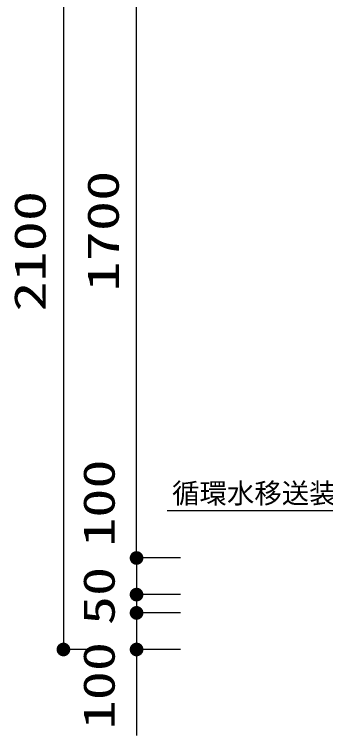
# Model space of a CAD drawing. Units: millimetres, scale not verified. Extents: x -9828 to 7490, y -6967 to 5111.
# Drawn here: x -1786 to -935, y -4522 to -2551 of the extents above; entities that cross this region are included whole.
import ezdxf
from ezdxf.enums import TextEntityAlignment as Align

# ---------------------------------------------------------------- set-up
doc = ezdxf.new("R2010")
doc.units = ezdxf.units.MM
doc.header["$LTSCALE"] = 30
doc.layers.add('0-1_KIKI', color=3, linetype='Continuous', lineweight=25)
doc.layers.add('0-6_SUNPO', color=7, linetype='Continuous', lineweight=25)
doc.styles.add('MS Gothic', font='')
doc.styles.add('ＭＳ ゴシック', font='')
doc.styles.get('MS Gothic').set_extended_font_data('MS Gothic')
doc.styles.get('ＭＳ ゴシック').set_extended_font_data('MS Gothic')

msp = doc.modelspace()

# ---------------------------------------------------------------- linework, layer by layer
at = {"layer": '0-1_KIKI', "color": 4}
msp.add_line((-840.83, -3907.78), (-1367.86, -3907.78), dxfattribs=at)
at = {"layer": '0-6_SUNPO', "color": 4}
for p, q in [((-1651.77, -2186.36), (-1651.77, -4286.37)), ((-1451.77, -4036.36), (-1451.77, -2336.36)), ((-1331.77, -4036.36), (-1451.77, -4036.36)), ((-1451.77, -4036.36), (-1451.77, -4136.36)), ((-1331.77, -4036.36), (-1451.77, -4036.36)), ((-1331.77, -4136.36), (-1451.77, -4136.36)), ((-1331.77, -4136.36), (-1451.77, -4136.36)), ((-1451.77, -4136.36), (-1451.77, -4186.36)), ((-1331.77, -4186.36), (-1451.77, -4186.36)), ((-1331.77, -4186.36), (-1451.77, -4186.36)), ((-1451.77, -4186.36), (-1451.77, -4286.36)), ((-1531.77, -4286.37), (-1651.77, -4286.37)), ((-1331.77, -4286.36), (-1451.77, -4286.36)), ((-1451.77, -4286.36), (-1451.77, -4521.59))]:
    msp.add_line(p, q, dxfattribs=at)
at = {"layer": '0-6_SUNPO'}
for points in [[(-1458.94, -4019.04), (-1451.77, -4036.36), (-1462.19, -4020.77)], [(-1458.94, -4019.04), (-1451.77, -4036.36), (-1462.19, -4020.77)], [(-1455.43, -4017.97), (-1451.77, -4036.36), (-1458.94, -4019.04)], [(-1455.43, -4017.97), (-1451.77, -4036.36), (-1458.94, -4019.04)], [(-1451.77, -4017.61), (-1451.77, -4036.36), (-1455.43, -4017.97)], [(-1451.77, -4017.61), (-1451.77, -4036.36), (-1455.43, -4017.97)], [(-1448.11, -4017.97), (-1451.77, -4036.36), (-1451.77, -4017.61)], [(-1448.11, -4017.97), (-1451.77, -4036.36), (-1451.77, -4017.61)], [(-1444.59, -4019.04), (-1451.77, -4036.36), (-1448.11, -4017.97)], [(-1444.59, -4019.04), (-1451.77, -4036.36), (-1448.11, -4017.97)], [(-1441.35, -4020.77), (-1451.77, -4036.36), (-1444.59, -4019.04)], [(-1441.35, -4020.77), (-1451.77, -4036.36), (-1444.59, -4019.04)], [(-1470.16, -4032.7), (-1451.77, -4036.36), (-1470.52, -4036.36)], [(-1470.16, -4032.7), (-1451.77, -4036.36), (-1470.52, -4036.36)], [(-1470.52, -4036.36), (-1451.77, -4036.36), (-1470.16, -4040.02)], [(-1470.52, -4036.36), (-1451.77, -4036.36), (-1470.16, -4040.02)], [(-1469.09, -4029.18), (-1451.77, -4036.36), (-1470.16, -4032.7)], [(-1469.09, -4029.18), (-1451.77, -4036.36), (-1470.16, -4032.7)], [(-1470.16, -4040.02), (-1451.77, -4036.36), (-1469.09, -4043.53)], [(-1470.16, -4040.02), (-1451.77, -4036.36), (-1469.09, -4043.53)], [(-1467.36, -4025.94), (-1451.77, -4036.36), (-1469.09, -4029.18)], [(-1467.36, -4025.94), (-1451.77, -4036.36), (-1469.09, -4029.18)], [(-1469.09, -4043.53), (-1451.77, -4036.36), (-1467.36, -4046.78)], [(-1469.09, -4043.53), (-1451.77, -4036.36), (-1467.36, -4046.78)], [(-1465.03, -4023.1), (-1451.77, -4036.36), (-1467.36, -4025.94)], [(-1465.03, -4023.1), (-1451.77, -4036.36), (-1467.36, -4025.94)], [(-1467.36, -4046.78), (-1451.77, -4036.36), (-1465.03, -4049.62)], [(-1467.36, -4046.78), (-1451.77, -4036.36), (-1465.03, -4049.62)], [(-1462.19, -4020.77), (-1451.77, -4036.36), (-1465.03, -4023.1)], [(-1462.19, -4020.77), (-1451.77, -4036.36), (-1465.03, -4023.1)], [(-1465.03, -4049.62), (-1451.77, -4036.36), (-1462.19, -4051.95)], [(-1465.03, -4049.62), (-1451.77, -4036.36), (-1462.19, -4051.95)], [(-1462.19, -4051.95), (-1451.77, -4036.36), (-1458.94, -4053.68)], [(-1462.19, -4051.95), (-1451.77, -4036.36), (-1458.94, -4053.68)], [(-1458.94, -4053.68), (-1451.77, -4036.36), (-1455.43, -4054.75)], [(-1458.94, -4053.68), (-1451.77, -4036.36), (-1455.43, -4054.75)], [(-1455.43, -4054.75), (-1451.77, -4036.36), (-1451.77, -4055.11)], [(-1455.43, -4054.75), (-1451.77, -4036.36), (-1451.77, -4055.11)], [(-1438.51, -4023.1), (-1451.77, -4036.36), (-1441.35, -4020.77)], [(-1438.51, -4023.1), (-1451.77, -4036.36), (-1441.35, -4020.77)], [(-1436.18, -4025.94), (-1451.77, -4036.36), (-1438.51, -4023.1)], [(-1436.18, -4025.94), (-1451.77, -4036.36), (-1438.51, -4023.1)], [(-1434.45, -4029.18), (-1451.77, -4036.36), (-1436.18, -4025.94)], [(-1434.45, -4029.18), (-1451.77, -4036.36), (-1436.18, -4025.94)], [(-1433.38, -4032.7), (-1451.77, -4036.36), (-1434.45, -4029.18)], [(-1433.38, -4032.7), (-1451.77, -4036.36), (-1434.45, -4029.18)], [(-1433.02, -4036.36), (-1451.77, -4036.36), (-1433.38, -4032.7)], [(-1433.02, -4036.36), (-1451.77, -4036.36), (-1433.38, -4032.7)], [(-1451.77, -4055.11), (-1451.77, -4036.36), (-1448.11, -4054.75)], [(-1448.11, -4054.75), (-1451.77, -4036.36), (-1444.59, -4053.68)], [(-1444.59, -4053.68), (-1451.77, -4036.36), (-1441.35, -4051.95)], [(-1441.35, -4051.95), (-1451.77, -4036.36), (-1438.51, -4049.62)], [(-1438.51, -4049.62), (-1451.77, -4036.36), (-1436.18, -4046.78)], [(-1436.18, -4046.78), (-1451.77, -4036.36), (-1434.45, -4043.53)], [(-1434.45, -4043.53), (-1451.77, -4036.36), (-1433.38, -4040.02)], [(-1433.38, -4040.02), (-1451.77, -4036.36), (-1433.02, -4036.36)], [(-1451.77, -4055.11), (-1451.77, -4036.36), (-1448.11, -4054.75)], [(-1448.11, -4054.75), (-1451.77, -4036.36), (-1444.59, -4053.68)], [(-1444.59, -4053.68), (-1451.77, -4036.36), (-1441.35, -4051.95)], [(-1441.35, -4051.95), (-1451.77, -4036.36), (-1438.51, -4049.62)], [(-1438.51, -4049.62), (-1451.77, -4036.36), (-1436.18, -4046.78)], [(-1436.18, -4046.78), (-1451.77, -4036.36), (-1434.45, -4043.53)], [(-1434.45, -4043.53), (-1451.77, -4036.36), (-1433.38, -4040.02)], [(-1433.38, -4040.02), (-1451.77, -4036.36), (-1433.02, -4036.36)], [(-1455.43, -4117.97), (-1451.77, -4136.36), (-1458.94, -4119.04)], [(-1455.43, -4117.97), (-1451.77, -4136.36), (-1458.94, -4119.04)], [(-1451.77, -4117.61), (-1451.77, -4136.36), (-1455.43, -4117.97)], [(-1451.77, -4117.61), (-1451.77, -4136.36), (-1455.43, -4117.97)], [(-1448.11, -4117.97), (-1451.77, -4136.36), (-1451.77, -4117.61)], [(-1448.11, -4117.97), (-1451.77, -4136.36), (-1451.77, -4117.61)], [(-1444.59, -4119.04), (-1451.77, -4136.36), (-1448.11, -4117.97)], [(-1444.59, -4119.04), (-1451.77, -4136.36), (-1448.11, -4117.97)], [(-1470.16, -4132.7), (-1451.77, -4136.36), (-1470.52, -4136.36)], [(-1470.16, -4132.7), (-1451.77, -4136.36), (-1470.52, -4136.36)], [(-1470.52, -4136.36), (-1451.77, -4136.36), (-1470.16, -4140.02)], [(-1470.52, -4136.36), (-1451.77, -4136.36), (-1470.16, -4140.02)], [(-1469.09, -4129.18), (-1451.77, -4136.36), (-1470.16, -4132.7)], [(-1469.09, -4129.18), (-1451.77, -4136.36), (-1470.16, -4132.7)], [(-1470.16, -4140.02), (-1451.77, -4136.36), (-1469.09, -4143.53)], [(-1470.16, -4140.02), (-1451.77, -4136.36), (-1469.09, -4143.53)], [(-1467.36, -4125.94), (-1451.77, -4136.36), (-1469.09, -4129.18)], [(-1467.36, -4125.94), (-1451.77, -4136.36), (-1469.09, -4129.18)], [(-1469.09, -4143.53), (-1451.77, -4136.36), (-1467.36, -4146.78)], [(-1469.09, -4143.53), (-1451.77, -4136.36), (-1467.36, -4146.78)], [(-1465.03, -4123.1), (-1451.77, -4136.36), (-1467.36, -4125.94)], [(-1465.03, -4123.1), (-1451.77, -4136.36), (-1467.36, -4125.94)], [(-1467.36, -4146.78), (-1451.77, -4136.36), (-1465.03, -4149.62)], [(-1467.36, -4146.78), (-1451.77, -4136.36), (-1465.03, -4149.62)], [(-1462.19, -4120.77), (-1451.77, -4136.36), (-1465.03, -4123.1)], [(-1462.19, -4120.77), (-1451.77, -4136.36), (-1465.03, -4123.1)], [(-1465.03, -4149.62), (-1451.77, -4136.36), (-1462.19, -4151.95)], [(-1465.03, -4149.62), (-1451.77, -4136.36), (-1462.19, -4151.95)], [(-1458.94, -4119.04), (-1451.77, -4136.36), (-1462.19, -4120.77)], [(-1458.94, -4119.04), (-1451.77, -4136.36), (-1462.19, -4120.77)], [(-1462.19, -4151.95), (-1451.77, -4136.36), (-1458.94, -4153.68)], [(-1462.19, -4151.95), (-1451.77, -4136.36), (-1458.94, -4153.68)], [(-1458.94, -4153.68), (-1451.77, -4136.36), (-1455.43, -4154.75)], [(-1458.94, -4153.68), (-1451.77, -4136.36), (-1455.43, -4154.75)], [(-1455.43, -4154.75), (-1451.77, -4136.36), (-1451.77, -4155.11)], [(-1455.43, -4154.75), (-1451.77, -4136.36), (-1451.77, -4155.11)], [(-1441.35, -4120.77), (-1451.77, -4136.36), (-1444.59, -4119.04)], [(-1441.35, -4120.77), (-1451.77, -4136.36), (-1444.59, -4119.04)], [(-1438.51, -4123.1), (-1451.77, -4136.36), (-1441.35, -4120.77)], [(-1438.51, -4123.1), (-1451.77, -4136.36), (-1441.35, -4120.77)], [(-1436.18, -4125.94), (-1451.77, -4136.36), (-1438.51, -4123.1)], [(-1436.18, -4125.94), (-1451.77, -4136.36), (-1438.51, -4123.1)], [(-1434.45, -4129.18), (-1451.77, -4136.36), (-1436.18, -4125.94)], [(-1434.45, -4129.18), (-1451.77, -4136.36), (-1436.18, -4125.94)], [(-1433.38, -4132.7), (-1451.77, -4136.36), (-1434.45, -4129.18)], [(-1433.38, -4132.7), (-1451.77, -4136.36), (-1434.45, -4129.18)], [(-1433.02, -4136.36), (-1451.77, -4136.36), (-1433.38, -4132.7)], [(-1433.02, -4136.36), (-1451.77, -4136.36), (-1433.38, -4132.7)], [(-1451.77, -4155.11), (-1451.77, -4136.36), (-1448.11, -4154.75)], [(-1448.11, -4154.75), (-1451.77, -4136.36), (-1444.59, -4153.68)], [(-1444.59, -4153.68), (-1451.77, -4136.36), (-1441.35, -4151.95)], [(-1441.35, -4151.95), (-1451.77, -4136.36), (-1438.51, -4149.62)], [(-1438.51, -4149.62), (-1451.77, -4136.36), (-1436.18, -4146.78)], [(-1436.18, -4146.78), (-1451.77, -4136.36), (-1434.45, -4143.53)], [(-1434.45, -4143.53), (-1451.77, -4136.36), (-1433.38, -4140.02)], [(-1433.38, -4140.02), (-1451.77, -4136.36), (-1433.02, -4136.36)], [(-1451.77, -4155.11), (-1451.77, -4136.36), (-1448.11, -4154.75)], [(-1448.11, -4154.75), (-1451.77, -4136.36), (-1444.59, -4153.68)], [(-1444.59, -4153.68), (-1451.77, -4136.36), (-1441.35, -4151.95)], [(-1441.35, -4151.95), (-1451.77, -4136.36), (-1438.51, -4149.62)], [(-1438.51, -4149.62), (-1451.77, -4136.36), (-1436.18, -4146.78)], [(-1436.18, -4146.78), (-1451.77, -4136.36), (-1434.45, -4143.53)], [(-1434.45, -4143.53), (-1451.77, -4136.36), (-1433.38, -4140.02)], [(-1433.38, -4140.02), (-1451.77, -4136.36), (-1433.02, -4136.36)], [(-1467.36, -4175.94), (-1451.77, -4186.36), (-1469.09, -4179.18)], [(-1467.36, -4175.94), (-1451.77, -4186.36), (-1469.09, -4179.18)], [(-1465.03, -4173.1), (-1451.77, -4186.36), (-1467.36, -4175.94)], [(-1465.03, -4173.1), (-1451.77, -4186.36), (-1467.36, -4175.94)], [(-1462.19, -4170.77), (-1451.77, -4186.36), (-1465.03, -4173.1)], [(-1462.19, -4170.77), (-1451.77, -4186.36), (-1465.03, -4173.1)], [(-1458.94, -4169.04), (-1451.77, -4186.36), (-1462.19, -4170.77)], [(-1458.94, -4169.04), (-1451.77, -4186.36), (-1462.19, -4170.77)], [(-1455.43, -4167.97), (-1451.77, -4186.36), (-1458.94, -4169.04)], [(-1455.43, -4167.97), (-1451.77, -4186.36), (-1458.94, -4169.04)], [(-1451.77, -4167.61), (-1451.77, -4186.36), (-1455.43, -4167.97)], [(-1451.77, -4167.61), (-1451.77, -4186.36), (-1455.43, -4167.97)], [(-1448.11, -4167.97), (-1451.77, -4186.36), (-1451.77, -4167.61)], [(-1448.11, -4167.97), (-1451.77, -4186.36), (-1451.77, -4167.61)], [(-1444.59, -4169.04), (-1451.77, -4186.36), (-1448.11, -4167.97)], [(-1444.59, -4169.04), (-1451.77, -4186.36), (-1448.11, -4167.97)], [(-1441.35, -4170.77), (-1451.77, -4186.36), (-1444.59, -4169.04)], [(-1441.35, -4170.77), (-1451.77, -4186.36), (-1444.59, -4169.04)], [(-1438.51, -4173.1), (-1451.77, -4186.36), (-1441.35, -4170.77)], [(-1438.51, -4173.1), (-1451.77, -4186.36), (-1441.35, -4170.77)], [(-1436.18, -4175.94), (-1451.77, -4186.36), (-1438.51, -4173.1)], [(-1436.18, -4175.94), (-1451.77, -4186.36), (-1438.51, -4173.1)], [(-1434.45, -4179.18), (-1451.77, -4186.36), (-1436.18, -4175.94)], [(-1434.45, -4179.18), (-1451.77, -4186.36), (-1436.18, -4175.94)], [(-1470.16, -4182.7), (-1451.77, -4186.36), (-1470.52, -4186.36)], [(-1470.16, -4182.7), (-1451.77, -4186.36), (-1470.52, -4186.36)], [(-1470.52, -4186.36), (-1451.77, -4186.36), (-1470.16, -4190.02)], [(-1470.52, -4186.36), (-1451.77, -4186.36), (-1470.16, -4190.02)], [(-1469.09, -4179.18), (-1451.77, -4186.36), (-1470.16, -4182.7)], [(-1469.09, -4179.18), (-1451.77, -4186.36), (-1470.16, -4182.7)], [(-1470.16, -4190.02), (-1451.77, -4186.36), (-1469.09, -4193.53)], [(-1470.16, -4190.02), (-1451.77, -4186.36), (-1469.09, -4193.53)], [(-1469.09, -4193.53), (-1451.77, -4186.36), (-1467.36, -4196.78)], [(-1469.09, -4193.53), (-1451.77, -4186.36), (-1467.36, -4196.78)], [(-1467.36, -4196.78), (-1451.77, -4186.36), (-1465.03, -4199.62)], [(-1467.36, -4196.78), (-1451.77, -4186.36), (-1465.03, -4199.62)], [(-1465.03, -4199.62), (-1451.77, -4186.36), (-1462.19, -4201.95)], [(-1465.03, -4199.62), (-1451.77, -4186.36), (-1462.19, -4201.95)], [(-1462.19, -4201.95), (-1451.77, -4186.36), (-1458.94, -4203.68)], [(-1462.19, -4201.95), (-1451.77, -4186.36), (-1458.94, -4203.68)], [(-1458.94, -4203.68), (-1451.77, -4186.36), (-1455.43, -4204.75)], [(-1458.94, -4203.68), (-1451.77, -4186.36), (-1455.43, -4204.75)], [(-1455.43, -4204.75), (-1451.77, -4186.36), (-1451.77, -4205.11)], [(-1455.43, -4204.75), (-1451.77, -4186.36), (-1451.77, -4205.11)], [(-1433.38, -4182.7), (-1451.77, -4186.36), (-1434.45, -4179.18)], [(-1433.38, -4182.7), (-1451.77, -4186.36), (-1434.45, -4179.18)], [(-1433.02, -4186.36), (-1451.77, -4186.36), (-1433.38, -4182.7)], [(-1433.02, -4186.36), (-1451.77, -4186.36), (-1433.38, -4182.7)], [(-1451.77, -4205.11), (-1451.77, -4186.36), (-1448.11, -4204.75)], [(-1448.11, -4204.75), (-1451.77, -4186.36), (-1444.59, -4203.68)], [(-1444.59, -4203.68), (-1451.77, -4186.36), (-1441.35, -4201.95)], [(-1441.35, -4201.95), (-1451.77, -4186.36), (-1438.51, -4199.62)], [(-1438.51, -4199.62), (-1451.77, -4186.36), (-1436.18, -4196.78)], [(-1436.18, -4196.78), (-1451.77, -4186.36), (-1434.45, -4193.53)], [(-1434.45, -4193.53), (-1451.77, -4186.36), (-1433.38, -4190.02)], [(-1433.38, -4190.02), (-1451.77, -4186.36), (-1433.02, -4186.36)], [(-1451.77, -4205.11), (-1451.77, -4186.36), (-1448.11, -4204.75)], [(-1448.11, -4204.75), (-1451.77, -4186.36), (-1444.59, -4203.68)], [(-1444.59, -4203.68), (-1451.77, -4186.36), (-1441.35, -4201.95)], [(-1441.35, -4201.95), (-1451.77, -4186.36), (-1438.51, -4199.62)], [(-1438.51, -4199.62), (-1451.77, -4186.36), (-1436.18, -4196.78)], [(-1436.18, -4196.78), (-1451.77, -4186.36), (-1434.45, -4193.53)], [(-1434.45, -4193.53), (-1451.77, -4186.36), (-1433.38, -4190.02)], [(-1433.38, -4190.02), (-1451.77, -4186.36), (-1433.02, -4186.36)], [(-1667.36, -4275.95), (-1651.77, -4286.37), (-1669.09, -4279.19)], [(-1665.03, -4273.11), (-1651.77, -4286.37), (-1667.36, -4275.95)], [(-1662.19, -4270.78), (-1651.77, -4286.37), (-1665.03, -4273.11)], [(-1658.94, -4269.04), (-1651.77, -4286.37), (-1662.19, -4270.78)], [(-1655.43, -4267.98), (-1651.77, -4286.37), (-1658.94, -4269.04)], [(-1651.77, -4267.62), (-1651.77, -4286.37), (-1655.43, -4267.98)], [(-1648.11, -4267.98), (-1651.77, -4286.37), (-1651.77, -4267.62)], [(-1644.59, -4269.04), (-1651.77, -4286.37), (-1648.11, -4267.98)], [(-1641.35, -4270.78), (-1651.77, -4286.37), (-1644.59, -4269.04)], [(-1638.51, -4273.11), (-1651.77, -4286.37), (-1641.35, -4270.78)], [(-1636.18, -4275.95), (-1651.77, -4286.37), (-1638.51, -4273.11)], [(-1634.45, -4279.19), (-1651.77, -4286.37), (-1636.18, -4275.95)], [(-1467.36, -4275.94), (-1451.77, -4286.36), (-1469.09, -4279.18)], [(-1465.03, -4273.1), (-1451.77, -4286.36), (-1467.36, -4275.94)], [(-1462.19, -4270.77), (-1451.77, -4286.36), (-1465.03, -4273.1)], [(-1458.94, -4269.04), (-1451.77, -4286.36), (-1462.19, -4270.77)], [(-1455.43, -4267.97), (-1451.77, -4286.36), (-1458.94, -4269.04)], [(-1451.77, -4267.61), (-1451.77, -4286.36), (-1455.43, -4267.97)], [(-1448.11, -4267.97), (-1451.77, -4286.36), (-1451.77, -4267.61)], [(-1444.59, -4269.04), (-1451.77, -4286.36), (-1448.11, -4267.97)], [(-1441.35, -4270.77), (-1451.77, -4286.36), (-1444.59, -4269.04)], [(-1438.51, -4273.1), (-1451.77, -4286.36), (-1441.35, -4270.77)], [(-1436.18, -4275.94), (-1451.77, -4286.36), (-1438.51, -4273.1)], [(-1434.45, -4279.18), (-1451.77, -4286.36), (-1436.18, -4275.94)], [(-1670.16, -4282.71), (-1651.77, -4286.37), (-1670.52, -4286.37)], [(-1670.52, -4286.37), (-1651.77, -4286.37), (-1670.16, -4290.02)], [(-1669.09, -4279.19), (-1651.77, -4286.37), (-1670.16, -4282.71)], [(-1670.16, -4290.02), (-1651.77, -4286.37), (-1669.09, -4293.54)], [(-1669.09, -4293.54), (-1651.77, -4286.37), (-1667.36, -4296.78)], [(-1667.36, -4296.78), (-1651.77, -4286.37), (-1665.03, -4299.62)], [(-1665.03, -4299.62), (-1651.77, -4286.37), (-1662.19, -4301.96)], [(-1662.19, -4301.96), (-1651.77, -4286.37), (-1658.94, -4303.69)], [(-1658.94, -4303.69), (-1651.77, -4286.37), (-1655.43, -4304.76)], [(-1655.43, -4304.76), (-1651.77, -4286.37), (-1651.77, -4305.12)], [(-1633.38, -4282.71), (-1651.77, -4286.37), (-1634.45, -4279.19)], [(-1633.02, -4286.37), (-1651.77, -4286.37), (-1633.38, -4282.71)], [(-1651.77, -4305.12), (-1651.77, -4286.37), (-1648.11, -4304.76)], [(-1648.11, -4304.76), (-1651.77, -4286.37), (-1644.59, -4303.69)], [(-1644.59, -4303.69), (-1651.77, -4286.37), (-1641.35, -4301.96)], [(-1641.35, -4301.96), (-1651.77, -4286.37), (-1638.51, -4299.62)], [(-1638.51, -4299.62), (-1651.77, -4286.37), (-1636.18, -4296.78)], [(-1636.18, -4296.78), (-1651.77, -4286.37), (-1634.45, -4293.54)], [(-1634.45, -4293.54), (-1651.77, -4286.37), (-1633.38, -4290.02)], [(-1633.38, -4290.02), (-1651.77, -4286.37), (-1633.02, -4286.37)], [(-1470.16, -4282.7), (-1451.77, -4286.36), (-1470.52, -4286.36)], [(-1470.52, -4286.36), (-1451.77, -4286.36), (-1470.16, -4290.02)], [(-1469.09, -4279.18), (-1451.77, -4286.36), (-1470.16, -4282.7)], [(-1470.16, -4290.02), (-1451.77, -4286.36), (-1469.09, -4293.53)], [(-1469.09, -4293.53), (-1451.77, -4286.36), (-1467.36, -4296.78)], [(-1467.36, -4296.78), (-1451.77, -4286.36), (-1465.03, -4299.62)], [(-1465.03, -4299.62), (-1451.77, -4286.36), (-1462.19, -4301.95)], [(-1462.19, -4301.95), (-1451.77, -4286.36), (-1458.94, -4303.68)], [(-1458.94, -4303.68), (-1451.77, -4286.36), (-1455.43, -4304.75)], [(-1455.43, -4304.75), (-1451.77, -4286.36), (-1451.77, -4305.11)], [(-1433.38, -4282.7), (-1451.77, -4286.36), (-1434.45, -4279.18)], [(-1433.02, -4286.36), (-1451.77, -4286.36), (-1433.38, -4282.7)], [(-1451.77, -4305.11), (-1451.77, -4286.36), (-1448.11, -4304.75)], [(-1448.11, -4304.75), (-1451.77, -4286.36), (-1444.59, -4303.68)], [(-1444.59, -4303.68), (-1451.77, -4286.36), (-1441.35, -4301.95)], [(-1441.35, -4301.95), (-1451.77, -4286.36), (-1438.51, -4299.62)], [(-1438.51, -4299.62), (-1451.77, -4286.36), (-1436.18, -4296.78)], [(-1436.18, -4296.78), (-1451.77, -4286.36), (-1434.45, -4293.53)], [(-1434.45, -4293.53), (-1451.77, -4286.36), (-1433.38, -4290.02)], [(-1433.38, -4290.02), (-1451.77, -4286.36), (-1433.02, -4286.36)]]:
    msp.add_solid(points, dxfattribs=at)

# ---------------------------------------------------------------- texts
at = {"layer": '0-1_KIKI', "color": 4, "style": 'MS Gothic'}
msp.add_text('循環水移送装置', height=54.99, dxfattribs=at).set_placement((-1354.57, -3903.58), align=Align.BOTTOM_LEFT)
at = {"layer": '0-6_SUNPO', "color": 3, "style": 'ＭＳ ゴシック'}
for s, width, p in [('1700', 1.4, (-1474.27, -3308.07)), ('2100', 1.4, (-1674.27, -3363.22)), ('100', 1.35, (-1485.52, -4005.74)), ('50', 1.35, (-1485.52, -4219.64)), ('100', 1.35, (-1485.52, -4504.47))]:
    msp.add_text(s, height=86.59, rotation=90, dxfattribs=dict(at, width=width)).set_placement(p, align=Align.BOTTOM_LEFT)

doc.saveas('drawing.dxf')
